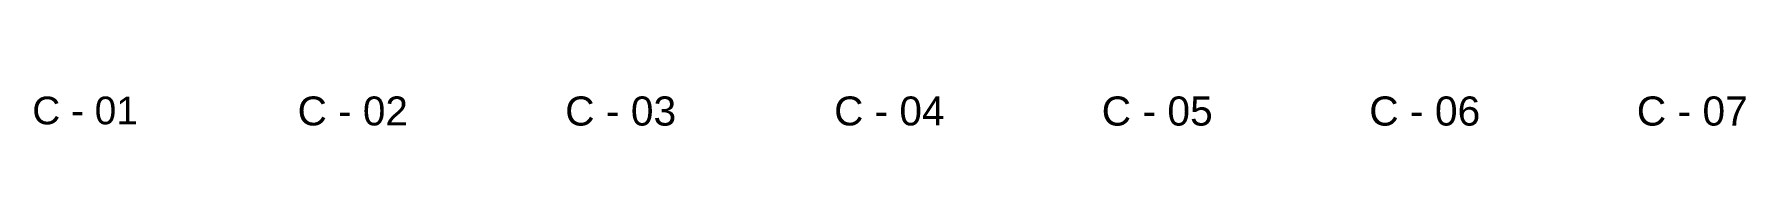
# Model space of a CAD drawing. Header units: millimetres. Extents: x 50 to 186, y -32 to 33.
# Drawn here: x 137.95 to 144.42, y 9.9 to 10.01 of the extents above; entities that cross this region are included whole.
import ezdxf

# ---------------------------------------------------------------- set-up
doc = ezdxf.new("R2010")
doc.units = ezdxf.units.MM
doc.layers.add('Prumada Eletrica', color=40, linetype='Continuous', lineweight=30)
doc.styles.add('Arial0', font='arial.ttf', dxfattribs={"height": 3.14658})

msp = doc.modelspace()

# ---------------------------------------------------------------- texts
at = {"layer": 'Prumada Eletrica', "color": 7, "true_color": 0x000007, "style": 'Arial0'}
for s, height, p in [('C - 01', 0.10493, (137.9425, 9.9038)), ('C - 02', 0.10969, (138.9454, 9.8996)), ('C - 03', 0.11037, (139.9567, 9.899)), ('C - 04', 0.10969, (140.9735, 9.8996)), ('C - 05', 0.11038, (141.9848, 9.899)), ('C - 06', 0.11038, (142.996, 9.899)), ('C - 07', 0.11038, (144.0073, 9.899))]:
    msp.add_text(s, height=height, dxfattribs=at).set_placement(p)

doc.saveas('drawing.dxf')
